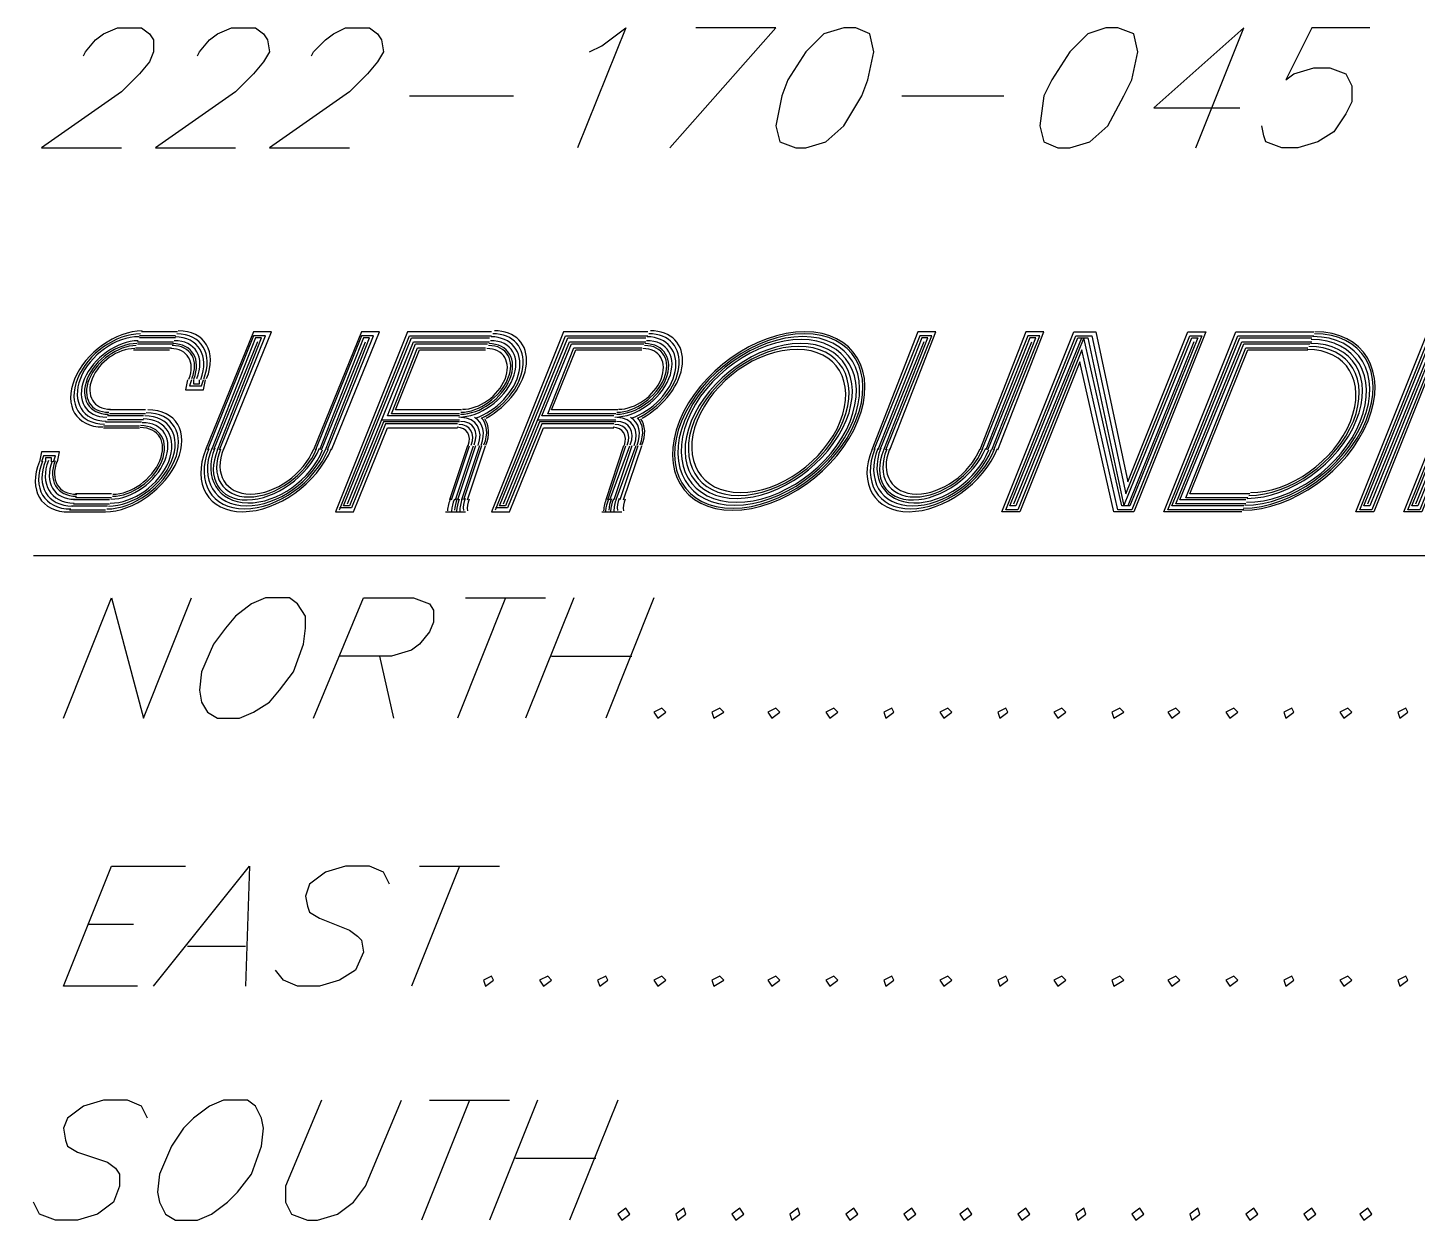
# Model space of a CAD drawing. Header units: feet. Extents: x 7 to 2308, y -319 to 1396.
# Drawn here: x 297.22 to 334.24, y 1329.16 to 1360.93 of the extents above; entities that cross this region are included whole.
import ezdxf

# ---------------------------------------------------------------- set-up
doc = ezdxf.new("R2010")
doc.units = ezdxf.units.FT
doc.header["$MEASUREMENT"] = 0
doc.layers.add('PDF_TBLKTXT', color=7, linetype='Continuous')

msp = doc.modelspace()

# ---------------------------------------------------------------- linework, layer by layer
at = {"layer": 'PDF_TBLKTXT', "lineweight": 30}
for points in [[(298.701, 1360.187), (298.754, 1360.294), (299.02, 1360.614), (299.234, 1360.774), (299.607, 1360.933), (300.247, 1360.933), (300.46, 1360.774), (300.566, 1360.614), (300.566, 1360.294), (300.46, 1360.027), (300.193, 1359.707), (299.714, 1359.228), (297.581, 1357.735), (299.714, 1357.735)], [(301.739, 1360.187), (301.793, 1360.294), (302.059, 1360.614), (302.272, 1360.774), (302.646, 1360.933), (303.285, 1360.933), (303.499, 1360.774), (303.605, 1360.614), (303.659, 1360.294), (303.499, 1360.027), (303.232, 1359.707), (302.752, 1359.228), (300.62, 1357.735), (302.752, 1357.735)], [(304.778, 1360.187), (304.831, 1360.294), (305.151, 1360.614), (305.364, 1360.774), (305.684, 1360.933), (306.324, 1360.933), (306.537, 1360.774), (306.644, 1360.614), (306.697, 1360.294), (306.537, 1360.027), (306.271, 1359.707), (305.791, 1359.228), (303.659, 1357.735), (305.791, 1357.735)], [(312.188, 1360.294), (312.508, 1360.454), (313.148, 1360.933), (311.868, 1357.735)], [(314.321, 1357.735), (317.146, 1360.933), (315.014, 1360.933)], [(328.341, 1357.735), (329.621, 1360.933), (327.222, 1358.801), (329.514, 1358.801)], [(332.979, 1360.933), (331.433, 1360.933), (330.74, 1359.547), (330.953, 1359.707), (331.487, 1359.867), (331.913, 1359.867), (332.34, 1359.707), (332.5, 1359.387), (332.5, 1358.961), (332.34, 1358.641), (332.02, 1358.161), (331.593, 1357.895), (331.06, 1357.735), (330.634, 1357.735), (330.207, 1357.895), (330.154, 1358.055), (330.101, 1358.321)], [(307.39, 1359.121), (310.162, 1359.121)], [(320.505, 1359.121), (323.223, 1359.121)], [(300.14, 1352.564), (301.1, 1352.564)], [(301.153, 1352.724), (300.193, 1352.724)], [(301.153, 1352.67), (300.193, 1352.67)], [(301.206, 1352.83), (300.247, 1352.83)], [(302.432, 1349.685), (303.712, 1352.83), (303.232, 1352.83), (301.953, 1349.685)], [(302.326, 1349.685), (303.552, 1352.724), (303.232, 1352.724), (302.006, 1349.685)], [(302.272, 1349.685), (303.445, 1352.67), (303.285, 1352.67), (302.112, 1349.685)], [(303.339, 1352.564), (302.166, 1349.685)], [(305.311, 1349.685), (306.591, 1352.83), (306.111, 1352.83), (304.831, 1349.685)], [(305.205, 1349.685), (306.431, 1352.724), (306.111, 1352.724), (304.885, 1349.685)], [(305.151, 1349.685), (306.324, 1352.67), (306.164, 1352.67), (304.991, 1349.685)], [(305.045, 1349.685), (306.217, 1352.564)], [(309.576, 1352.83), (307.337, 1352.83), (305.418, 1348.032), (305.898, 1348.032), (306.804, 1350.271), (308.67, 1350.271)], [(305.524, 1348.086), (307.39, 1352.724), (309.576, 1352.724)], [(308.723, 1350.431), (306.697, 1350.431), (305.791, 1348.192), (305.631, 1348.192), (307.444, 1352.67), (309.523, 1352.67)], [(305.738, 1348.246), (307.497, 1352.564), (309.523, 1352.564)], [(313.734, 1352.83), (311.495, 1352.83), (309.576, 1348.032), (310.056, 1348.032), (310.962, 1350.271), (312.828, 1350.271)], [(309.683, 1348.086), (311.548, 1352.724), (313.734, 1352.724)], [(312.881, 1350.431), (310.855, 1350.431), (309.949, 1348.192), (309.789, 1348.192), (311.602, 1352.67), (313.681, 1352.67)], [(309.896, 1348.246), (311.655, 1352.564), (313.681, 1352.564)], [(320.185, 1349.685), (321.411, 1352.83), (320.931, 1352.83), (319.705, 1349.685)], [(320.078, 1349.685), (321.304, 1352.724), (320.984, 1352.724), (319.758, 1349.685)], [(320.025, 1349.685), (321.198, 1352.67), (321.038, 1352.67), (319.865, 1349.685)], [(321.091, 1352.564), (319.918, 1349.685)], [(323.064, 1349.685), (324.29, 1352.83), (323.81, 1352.83), (322.584, 1349.685)], [(322.957, 1349.685), (324.183, 1352.724), (323.863, 1352.724), (322.637, 1349.685)], [(322.904, 1349.685), (324.076, 1352.67), (323.917, 1352.67), (322.744, 1349.685)], [(322.797, 1349.685), (323.97, 1352.564)], [(323.49, 1348.246), (325.303, 1352.67)], [(328.288, 1352.564), (326.529, 1348.192)], [(329.567, 1348.032), (327.488, 1348.032), (329.407, 1352.83), (331.487, 1352.83)], [(329.621, 1348.086), (327.595, 1348.086), (329.461, 1352.724), (331.487, 1352.724)], [(329.621, 1348.192), (327.702, 1348.192), (329.514, 1352.67), (331.433, 1352.67)], [(329.674, 1348.246), (327.808, 1348.246), (329.567, 1352.564), (331.433, 1352.564)], [(332.926, 1348.246), (334.685, 1352.564)], [(334.205, 1348.246), (336.018, 1352.67)], [(300.033, 1352.351), (300.993, 1352.351)], [(300.087, 1352.404), (301.046, 1352.404)], [(300.14, 1352.51), (301.1, 1352.51)], [(308.723, 1350.591), (306.804, 1350.591), (307.55, 1352.51), (309.469, 1352.51)], [(308.723, 1350.645), (306.91, 1350.645), (307.603, 1352.404), (309.416, 1352.404)], [(308.776, 1350.751), (307.017, 1350.751), (307.657, 1352.351), (309.416, 1352.351)], [(312.828, 1350.591), (310.909, 1350.591), (311.708, 1352.51), (313.628, 1352.51)], [(312.881, 1350.645), (311.069, 1350.645), (311.762, 1352.404), (313.574, 1352.404)], [(312.935, 1350.751), (311.175, 1350.751), (311.815, 1352.351), (313.574, 1352.351)], [(329.674, 1348.352), (327.915, 1348.352), (329.621, 1352.51), (331.38, 1352.51)], [(329.727, 1348.406), (328.075, 1348.406), (329.674, 1352.404), (331.327, 1352.404)], [(329.781, 1348.512), (328.181, 1348.512), (329.727, 1352.351), (331.327, 1352.351)], [(301.473, 1351.551), (301.419, 1351.284), (301.899, 1351.284), (301.953, 1351.551)], [(301.579, 1351.551), (301.526, 1351.391), (301.846, 1351.391), (301.899, 1351.551)], [(301.633, 1351.551), (301.633, 1351.444), (301.793, 1351.444), (301.793, 1351.551)], [(300.353, 1350.751), (299.394, 1350.751)], [(299.234, 1350.325), (300.193, 1350.325)], [(299.287, 1350.431), (300.247, 1350.431)], [(300.3, 1350.591), (299.34, 1350.591)], [(300.3, 1350.485), (299.34, 1350.485)], [(300.353, 1350.645), (299.394, 1350.645)], [(308.67, 1350.378), (306.751, 1350.378), (305.844, 1348.139), (305.524, 1348.139)], [(306.644, 1350.485), (308.67, 1350.485), (308.723, 1350.485)], [(312.828, 1350.378), (310.909, 1350.378), (310.002, 1348.139), (309.683, 1348.139)], [(310.802, 1350.485), (312.828, 1350.485), (312.881, 1350.485)], [(299.234, 1350.271), (300.193, 1350.271)], [(298.008, 1349.365), (298.061, 1349.632), (297.581, 1349.632), (297.528, 1349.365)], [(308.936, 1349.792), (308.456, 1348.352)], [(308.51, 1348.352), (308.99, 1349.792)], [(308.616, 1348.352), (309.096, 1349.792)], [(309.149, 1349.792), (308.67, 1348.352)], [(309.256, 1349.792), (308.776, 1348.352)], [(309.309, 1349.792), (308.83, 1348.352)], [(308.936, 1348.352), (309.416, 1349.792)], [(313.094, 1349.792), (312.615, 1348.352)], [(312.668, 1348.352), (313.148, 1349.792)], [(312.721, 1348.352), (313.254, 1349.792)], [(313.308, 1349.792), (312.828, 1348.352)], [(313.414, 1349.792), (312.881, 1348.352)], [(313.468, 1349.792), (312.988, 1348.352)], [(313.094, 1348.352), (313.574, 1349.792)], [(297.901, 1349.365), (297.954, 1349.525), (297.634, 1349.525), (297.581, 1349.365)], [(297.848, 1349.365), (297.848, 1349.472), (297.688, 1349.472), (297.688, 1349.365)], [(299.447, 1348.512), (298.487, 1348.512)], [(298.381, 1348.192), (299.34, 1348.192)], [(299.394, 1348.352), (298.434, 1348.352)], [(298.434, 1348.246), (299.394, 1348.246)], [(299.447, 1348.406), (298.487, 1348.406)], [(298.327, 1348.086), (299.287, 1348.086)], [(298.327, 1348.032), (299.287, 1348.032)], [(308.35, 1348.032), (308.883, 1348.032)], [(312.508, 1348.032), (313.041, 1348.032)], [(380.959, 1346.86), (297.368, 1346.86)], [(298.168, 1342.541), (299.447, 1345.74), (300.3, 1342.541), (301.579, 1345.74)], [(304.831, 1342.541), (306.164, 1345.74), (307.497, 1345.74), (307.923, 1345.58), (308.03, 1345.42), (308.03, 1345.1), (307.923, 1344.834), (307.657, 1344.514), (307.444, 1344.354), (306.91, 1344.194), (305.524, 1344.194)], [(309.949, 1345.74), (308.67, 1342.541)], [(308.883, 1345.74), (311.015, 1345.74)], [(311.762, 1345.74), (310.482, 1342.541)], [(313.894, 1345.74), (312.615, 1342.541)], [(306.591, 1344.194), (306.964, 1342.541)], [(311.175, 1344.194), (313.308, 1344.194)], [(300.14, 1335.398), (298.168, 1335.398), (299.447, 1338.596), (301.419, 1338.596)], [(300.566, 1335.398), (303.125, 1338.596), (303.019, 1335.398)], [(306.857, 1338.117), (306.697, 1338.436), (306.324, 1338.596), (305.684, 1338.596), (305.151, 1338.436), (304.725, 1338.117), (304.618, 1337.797), (304.671, 1337.53), (304.725, 1337.37), (304.991, 1337.21), (305.791, 1336.89), (306.004, 1336.731), (306.111, 1336.624), (306.164, 1336.304), (305.951, 1335.824), (305.524, 1335.558), (304.991, 1335.398), (304.405, 1335.398), (304.032, 1335.558), (303.818, 1335.824)], [(308.723, 1338.596), (307.444, 1335.398)], [(307.657, 1338.596), (309.789, 1338.596)], [(298.807, 1337.05), (300.033, 1337.05)], [(301.473, 1336.464), (303.019, 1336.464)], [(300.407, 1331.879), (300.247, 1332.199), (299.873, 1332.359), (299.234, 1332.359), (298.701, 1332.199), (298.274, 1331.879), (298.168, 1331.613), (298.221, 1331.293), (298.274, 1331.133), (298.541, 1330.973), (299.34, 1330.706), (299.554, 1330.546), (299.66, 1330.387), (299.66, 1330.067), (299.5, 1329.64), (299.074, 1329.32), (298.541, 1329.16), (297.954, 1329.16), (297.528, 1329.32), (297.368, 1329.64)], [(305.045, 1332.359), (304.085, 1330.067), (304.085, 1329.64), (304.245, 1329.32), (304.671, 1329.16), (304.938, 1329.16), (305.471, 1329.32), (305.898, 1329.64), (306.217, 1330.067), (307.177, 1332.359)], [(308.99, 1332.359), (307.71, 1329.16)], [(307.923, 1332.359), (310.056, 1332.359)], [(310.802, 1332.359), (309.523, 1329.16)], [(312.935, 1332.359), (311.655, 1329.16)], [(310.216, 1330.813), (312.348, 1330.813)]]:
    msp.add_lwpolyline(points, dxfattribs=at)
for points in [[(318.959, 1360.933), (318.426, 1360.774), (317.946, 1360.294), (317.466, 1359.547), (317.306, 1359.121), (317.146, 1358.321), (317.253, 1357.895), (317.679, 1357.735), (317.946, 1357.735), (318.479, 1357.895), (318.959, 1358.321), (319.438, 1359.121), (319.598, 1359.547), (319.758, 1360.294), (319.652, 1360.774), (319.278, 1360.933)], [(325.942, 1360.933), (325.463, 1360.774), (324.983, 1360.294), (324.503, 1359.547), (324.29, 1359.121), (324.183, 1358.321), (324.29, 1357.895), (324.663, 1357.735), (324.983, 1357.735), (325.516, 1357.895), (325.996, 1358.321), (326.422, 1359.121), (326.635, 1359.547), (326.795, 1360.294), (326.689, 1360.774), (326.262, 1360.933)], [(323.17, 1348.032), (325.089, 1352.83), (325.676, 1352.83), (326.529, 1348.832), (328.128, 1352.83), (328.608, 1352.83), (326.689, 1348.032), (326.156, 1348.032), (325.249, 1352.031), (323.65, 1348.032)], [(323.277, 1348.086), (325.143, 1352.724), (325.569, 1352.724), (326.475, 1348.512), (328.181, 1352.724), (328.501, 1352.724), (326.635, 1348.086), (326.262, 1348.086), (325.303, 1352.351), (323.597, 1348.086)], [(323.383, 1348.192), (325.196, 1352.67), (325.463, 1352.67), (326.422, 1348.192), (328.235, 1352.67), (328.395, 1352.67), (326.582, 1348.192), (326.369, 1348.192), (325.356, 1352.67), (323.543, 1348.192)], [(332.606, 1348.032), (334.525, 1352.83), (335.005, 1352.83), (333.086, 1348.032)], [(332.713, 1348.086), (334.579, 1352.724), (334.898, 1352.724), (333.033, 1348.086)], [(332.819, 1348.192), (334.632, 1352.67), (334.792, 1352.67), (332.979, 1348.192)], [(333.886, 1348.032), (335.805, 1352.83), (336.391, 1352.83), (337.244, 1348.832), (338.843, 1352.83), (339.323, 1352.83), (337.404, 1348.032), (336.871, 1348.032), (335.965, 1352.031), (334.365, 1348.032)], [(333.992, 1348.086), (335.858, 1352.724), (336.285, 1352.724), (337.191, 1348.512), (338.897, 1352.724), (339.217, 1352.724), (337.351, 1348.086), (336.978, 1348.086), (336.018, 1352.351), (334.312, 1348.086)], [(334.099, 1348.192), (335.911, 1352.67), (336.178, 1352.67), (337.138, 1348.192), (338.95, 1352.67), (339.11, 1352.67), (337.297, 1348.192), (337.084, 1348.192), (336.071, 1352.67), (334.259, 1348.192)], [(303.552, 1345.74), (303.179, 1345.58), (302.752, 1345.26), (302.486, 1344.94), (302.166, 1344.514), (301.846, 1343.768), (301.793, 1343.288), (301.846, 1342.968), (302.006, 1342.701), (302.272, 1342.541), (302.859, 1342.541), (303.232, 1342.701), (303.659, 1342.968), (303.925, 1343.288), (304.298, 1343.768), (304.565, 1344.514), (304.618, 1344.94), (304.618, 1345.26), (304.405, 1345.58), (304.192, 1345.74)], [(314.107, 1342.808), (313.894, 1342.701), (314.001, 1342.541), (314.214, 1342.701)], [(315.653, 1342.808), (315.44, 1342.701), (315.493, 1342.541), (315.76, 1342.701)], [(317.146, 1342.808), (316.933, 1342.701), (317.039, 1342.541), (317.253, 1342.701)], [(318.692, 1342.808), (318.479, 1342.701), (318.585, 1342.541), (318.799, 1342.701)], [(320.238, 1342.808), (320.025, 1342.701), (320.078, 1342.541), (320.291, 1342.701)], [(321.731, 1342.808), (321.518, 1342.701), (321.624, 1342.541), (321.837, 1342.701)], [(323.277, 1342.808), (323.064, 1342.701), (323.117, 1342.541), (323.33, 1342.701)], [(324.769, 1342.808), (324.556, 1342.701), (324.663, 1342.541), (324.876, 1342.701)], [(326.315, 1342.808), (326.102, 1342.701), (326.156, 1342.541), (326.422, 1342.701)], [(327.808, 1342.808), (327.595, 1342.701), (327.702, 1342.541), (327.915, 1342.701)], [(329.354, 1342.808), (329.141, 1342.701), (329.248, 1342.541), (329.461, 1342.701)], [(330.9, 1342.808), (330.687, 1342.701), (330.74, 1342.541), (330.953, 1342.701)], [(332.393, 1342.808), (332.18, 1342.701), (332.286, 1342.541), (332.5, 1342.701)], [(333.939, 1342.808), (333.726, 1342.701), (333.779, 1342.541), (333.992, 1342.701)], [(309.576, 1335.664), (309.363, 1335.558), (309.416, 1335.398), (309.629, 1335.558)], [(311.069, 1335.664), (310.855, 1335.558), (310.962, 1335.398), (311.175, 1335.558)], [(312.615, 1335.664), (312.401, 1335.558), (312.455, 1335.398), (312.668, 1335.558)], [(314.107, 1335.664), (313.894, 1335.558), (314.001, 1335.398), (314.214, 1335.558)], [(315.653, 1335.664), (315.44, 1335.558), (315.493, 1335.398), (315.76, 1335.558)], [(317.146, 1335.664), (316.933, 1335.558), (317.039, 1335.398), (317.253, 1335.558)], [(318.692, 1335.664), (318.479, 1335.558), (318.585, 1335.398), (318.799, 1335.558)], [(320.238, 1335.664), (320.025, 1335.558), (320.078, 1335.398), (320.291, 1335.558)], [(321.731, 1335.664), (321.518, 1335.558), (321.624, 1335.398), (321.837, 1335.558)], [(323.277, 1335.664), (323.064, 1335.558), (323.117, 1335.398), (323.33, 1335.558)], [(324.769, 1335.664), (324.556, 1335.558), (324.663, 1335.398), (324.876, 1335.558)], [(326.315, 1335.664), (326.102, 1335.558), (326.156, 1335.398), (326.422, 1335.558)], [(327.808, 1335.664), (327.595, 1335.558), (327.702, 1335.398), (327.915, 1335.558)], [(329.354, 1335.664), (329.141, 1335.558), (329.248, 1335.398), (329.461, 1335.558)], [(330.9, 1335.664), (330.687, 1335.558), (330.74, 1335.398), (330.953, 1335.558)], [(332.393, 1335.664), (332.18, 1335.558), (332.286, 1335.398), (332.5, 1335.558)], [(333.939, 1335.664), (333.726, 1335.558), (333.779, 1335.398), (333.992, 1335.558)], [(302.432, 1332.359), (302.059, 1332.199), (301.633, 1331.879), (301.366, 1331.613), (301.046, 1331.133), (300.726, 1330.387), (300.673, 1329.907), (300.726, 1329.64), (300.886, 1329.32), (301.153, 1329.16), (301.739, 1329.16), (302.112, 1329.32), (302.539, 1329.64), (302.806, 1329.907), (303.179, 1330.387), (303.445, 1331.133), (303.499, 1331.613), (303.445, 1331.879), (303.285, 1332.199), (303.072, 1332.359)], [(313.148, 1329.48), (312.935, 1329.32), (313.041, 1329.16), (313.254, 1329.32)], [(314.694, 1329.48), (314.481, 1329.32), (314.534, 1329.16), (314.747, 1329.32)], [(316.186, 1329.48), (315.973, 1329.32), (316.08, 1329.16), (316.293, 1329.32)], [(317.732, 1329.48), (317.519, 1329.32), (317.573, 1329.16), (317.786, 1329.32)], [(319.225, 1329.48), (319.012, 1329.32), (319.119, 1329.16), (319.332, 1329.32)], [(320.771, 1329.48), (320.558, 1329.32), (320.665, 1329.16), (320.878, 1329.32)], [(322.264, 1329.48), (322.051, 1329.32), (322.157, 1329.16), (322.37, 1329.32)], [(323.81, 1329.48), (323.597, 1329.32), (323.703, 1329.16), (323.917, 1329.32)], [(325.356, 1329.48), (325.143, 1329.32), (325.196, 1329.16), (325.409, 1329.32)], [(326.849, 1329.48), (326.635, 1329.32), (326.742, 1329.16), (326.955, 1329.32)], [(328.395, 1329.48), (328.181, 1329.32), (328.235, 1329.16), (328.448, 1329.32)], [(329.887, 1329.48), (329.674, 1329.32), (329.781, 1329.16), (329.994, 1329.32)], [(331.433, 1329.48), (331.22, 1329.32), (331.327, 1329.16), (331.54, 1329.32)], [(332.926, 1329.48), (332.713, 1329.32), (332.819, 1329.16), (333.033, 1329.32)]]:
    msp.add_lwpolyline(points, close=True, dxfattribs=at)
for centre, radius, start, end in [((309.576, 1347.953), 1.182, 158.1591, 174.6353), ((309.576, 1347.953), 1.077, 157.116, 174.4491), ((309.563, 1348.011), 0.975, 157.6, 176.1747), ((313.734, 1347.953), 1.182, 158.1591, 174.6353), ((313.681, 1347.953), 1.077, 157.116, 174.4491), ((313.668, 1348.011), 0.975, 157.6, 176.1747)]:
    msp.add_arc(centre, radius, start, end, dxfattribs=at)
for points in [[(300.265, 1352.858), (299.558, 1352.853), (298.75, 1352.277), (298.46, 1351.57)], [(300.223, 1352.779), (299.559, 1352.781), (298.805, 1352.244), (298.538, 1351.58)], [(300.18, 1352.701), (299.56, 1352.709), (298.86, 1352.212), (298.617, 1351.591)], [(300.159, 1352.596), (299.597, 1352.592), (298.953, 1352.133), (298.721, 1351.57)], [(301.719, 1351.585), (301.95, 1352.148), (301.682, 1352.6), (301.119, 1352.596)], [(301.823, 1351.564), (302.066, 1352.184), (301.761, 1352.693), (301.14, 1352.701)], [(301.902, 1351.575), (302.168, 1352.238), (301.846, 1352.778), (301.183, 1352.779)], [(301.98, 1351.585), (302.27, 1352.292), (301.932, 1352.862), (301.225, 1352.858)], [(310.142, 1351.585), (310.373, 1352.148), (310.105, 1352.6), (309.542, 1352.596)], [(310.31, 1351.778), (310.414, 1352.307), (310.101, 1352.694), (309.563, 1352.701)], [(310.409, 1351.886), (310.479, 1352.411), (310.15, 1352.778), (309.606, 1352.779)], [(310.502, 1351.97), (310.552, 1352.502), (310.207, 1352.861), (309.648, 1352.858)], [(314.3, 1351.585), (314.532, 1352.148), (314.263, 1352.6), (313.7, 1352.596)], [(314.468, 1351.778), (314.572, 1352.307), (314.259, 1352.694), (313.721, 1352.701)], [(314.567, 1351.886), (314.637, 1352.411), (314.308, 1352.778), (313.764, 1352.779)], [(314.66, 1351.97), (314.711, 1352.502), (314.365, 1352.861), (313.806, 1352.858)], [(317.92, 1352.836), (316.607, 1352.836), (315.112, 1351.772), (314.582, 1350.459)], [(317.909, 1352.783), (316.625, 1352.778), (315.159, 1351.732), (314.634, 1350.448)], [(317.867, 1352.705), (316.626, 1352.705), (315.214, 1351.7), (314.713, 1350.459)], [(317.824, 1352.627), (316.627, 1352.633), (315.269, 1351.667), (314.791, 1350.47)], [(319.128, 1350.446), (319.606, 1351.644), (319.022, 1352.62), (317.824, 1352.627)], [(319.206, 1350.457), (319.707, 1351.698), (319.108, 1352.704), (317.867, 1352.705)], [(319.285, 1350.468), (319.809, 1351.752), (319.193, 1352.789), (317.909, 1352.783)], [(319.337, 1350.457), (319.867, 1351.77), (319.233, 1352.835), (317.92, 1352.836)], [(332.722, 1350.446), (333.2, 1351.644), (332.616, 1352.62), (331.418, 1352.627)], [(332.801, 1350.457), (333.302, 1351.698), (332.702, 1352.704), (331.461, 1352.705)], [(332.879, 1350.468), (333.404, 1351.752), (332.788, 1352.789), (331.503, 1352.783)], [(332.931, 1350.457), (333.462, 1351.77), (332.827, 1352.835), (331.514, 1352.836)], [(300.117, 1352.518), (299.597, 1352.52), (299.008, 1352.1), (298.8, 1351.581)], [(300.106, 1352.466), (299.616, 1352.462), (299.054, 1352.061), (298.852, 1351.57)], [(300.064, 1352.387), (299.616, 1352.389), (299.109, 1352.029), (298.93, 1351.581)], [(301.51, 1351.574), (301.688, 1352.021), (301.471, 1352.385), (301.023, 1352.387)], [(301.588, 1351.585), (301.79, 1352.075), (301.557, 1352.47), (301.066, 1352.466)], [(301.64, 1351.574), (301.848, 1352.093), (301.596, 1352.516), (301.076, 1352.518)], [(309.933, 1351.574), (310.111, 1352.021), (309.894, 1352.385), (309.446, 1352.387)], [(310.011, 1351.585), (310.213, 1352.075), (309.98, 1352.47), (309.489, 1352.466)], [(310.063, 1351.574), (310.271, 1352.093), (310.019, 1352.516), (309.499, 1352.518)], [(314.091, 1351.574), (314.27, 1352.021), (314.052, 1352.385), (313.605, 1352.387)], [(314.169, 1351.585), (314.372, 1352.075), (314.138, 1352.47), (313.647, 1352.466)], [(314.222, 1351.574), (314.43, 1352.093), (314.177, 1352.516), (313.658, 1352.518)], [(317.803, 1352.522), (316.663, 1352.517), (315.361, 1351.589), (314.895, 1350.449)], [(317.761, 1352.444), (316.664, 1352.444), (315.416, 1351.556), (314.974, 1350.459)], [(317.718, 1352.365), (316.665, 1352.372), (315.471, 1351.524), (315.052, 1350.47)], [(318.867, 1350.446), (319.286, 1351.499), (318.771, 1352.358), (317.718, 1352.365)], [(318.945, 1350.457), (319.388, 1351.553), (318.857, 1352.443), (317.761, 1352.444)], [(319.024, 1350.467), (319.489, 1351.607), (318.943, 1352.527), (317.803, 1352.522)], [(332.461, 1350.446), (332.88, 1351.499), (332.366, 1352.358), (331.312, 1352.365)], [(332.539, 1350.456), (332.982, 1351.553), (332.451, 1352.443), (331.355, 1352.444)], [(332.618, 1350.467), (333.084, 1351.607), (332.537, 1352.527), (331.397, 1352.522)], [(309.306, 1350.535), (309.886, 1350.806), (310.338, 1351.36), (310.409, 1351.886)], [(309.427, 1350.533), (310.016, 1350.857), (310.451, 1351.438), (310.502, 1351.97)], [(313.464, 1350.535), (314.044, 1350.806), (314.497, 1351.36), (314.567, 1351.886)], [(313.585, 1350.533), (314.174, 1350.857), (314.609, 1351.438), (314.66, 1351.97)], [(298.46, 1351.57), (298.17, 1350.863), (298.508, 1350.293), (299.215, 1350.297)], [(298.538, 1351.58), (298.272, 1350.917), (298.594, 1350.377), (299.257, 1350.376)], [(298.617, 1351.591), (298.374, 1350.971), (298.679, 1350.462), (299.3, 1350.454)], [(298.721, 1351.57), (298.49, 1351.007), (298.758, 1350.555), (299.321, 1350.559)], [(298.8, 1351.581), (298.592, 1351.062), (298.844, 1350.639), (299.364, 1350.637)], [(298.852, 1351.57), (298.65, 1351.08), (298.883, 1350.685), (299.374, 1350.689)], [(298.93, 1351.581), (298.752, 1351.134), (298.969, 1350.77), (299.417, 1350.768)], [(308.704, 1350.559), (309.266, 1350.563), (309.91, 1351.022), (310.142, 1351.585)], [(308.746, 1350.637), (309.266, 1350.635), (309.855, 1351.055), (310.063, 1351.574)], [(308.757, 1350.689), (309.247, 1350.693), (309.809, 1351.094), (310.011, 1351.585)], [(308.799, 1350.768), (309.247, 1350.766), (309.754, 1351.126), (309.933, 1351.574)], [(309.135, 1350.531), (309.713, 1350.726), (310.205, 1351.249), (310.31, 1351.778)], [(312.862, 1350.559), (313.425, 1350.563), (314.069, 1351.022), (314.3, 1351.585)], [(312.904, 1350.637), (313.424, 1350.635), (314.014, 1351.055), (314.222, 1351.574)], [(312.915, 1350.689), (313.406, 1350.693), (313.967, 1351.094), (314.169, 1351.585)], [(312.957, 1350.768), (313.405, 1350.766), (313.912, 1351.126), (314.091, 1351.574)], [(313.294, 1350.531), (313.871, 1350.726), (314.364, 1351.249), (314.468, 1351.778)], [(301.205, 1349.41), (301.519, 1350.161), (301.165, 1350.761), (300.415, 1350.75)], [(300.787, 1349.388), (300.995, 1349.908), (300.743, 1350.33), (300.223, 1350.332)], [(300.866, 1349.399), (301.097, 1349.962), (300.829, 1350.415), (300.266, 1350.411)], [(300.97, 1349.378), (301.213, 1349.998), (300.908, 1350.508), (300.287, 1350.515)], [(301.049, 1349.389), (301.315, 1350.053), (300.993, 1350.592), (300.33, 1350.594)], [(301.127, 1349.4), (301.417, 1350.107), (301.079, 1350.676), (300.372, 1350.672)], [(309.032, 1349.814), (309.152, 1350.117), (309.004, 1350.365), (308.701, 1350.367)], [(309.11, 1349.825), (309.254, 1350.171), (309.089, 1350.449), (308.743, 1350.445)], [(309.215, 1349.804), (309.37, 1350.208), (309.168, 1350.542), (308.764, 1350.55)], [(309.293, 1349.814), (309.419, 1350.129), (309.351, 1350.416), (309.119, 1350.551)], [(309.371, 1349.825), (309.489, 1350.11), (309.463, 1350.376), (309.301, 1350.541)], [(309.424, 1349.815), (309.53, 1350.081), (309.519, 1350.336), (309.392, 1350.515)], [(313.19, 1349.814), (313.31, 1350.117), (313.162, 1350.365), (312.859, 1350.367)], [(313.268, 1349.825), (313.412, 1350.171), (313.248, 1350.449), (312.901, 1350.445)], [(313.373, 1349.804), (313.528, 1350.208), (313.326, 1350.542), (312.922, 1350.55)], [(313.451, 1349.814), (313.577, 1350.129), (313.509, 1350.416), (313.277, 1350.551)], [(313.53, 1349.825), (313.647, 1350.11), (313.621, 1350.376), (313.46, 1350.541)], [(313.582, 1349.815), (313.689, 1350.081), (313.677, 1350.336), (313.551, 1350.515)], [(314.582, 1350.459), (314.052, 1349.146), (314.686, 1348.081), (315.999, 1348.08)], [(314.634, 1350.448), (314.11, 1349.164), (314.726, 1348.127), (316.01, 1348.133)], [(314.713, 1350.459), (314.212, 1349.218), (314.811, 1348.212), (316.052, 1348.211)], [(314.791, 1350.47), (314.313, 1349.272), (314.897, 1348.296), (316.095, 1348.289)], [(314.895, 1350.449), (314.43, 1349.309), (314.976, 1348.389), (316.116, 1348.394)], [(314.974, 1350.459), (314.531, 1349.363), (315.062, 1348.473), (316.158, 1348.472)], [(315.052, 1350.47), (314.633, 1349.417), (315.147, 1348.557), (316.201, 1348.551)], [(315.999, 1348.08), (317.312, 1348.08), (318.807, 1349.144), (319.337, 1350.457)], [(316.01, 1348.133), (317.294, 1348.138), (318.76, 1349.184), (319.285, 1350.468)], [(316.052, 1348.211), (317.293, 1348.211), (318.705, 1349.216), (319.206, 1350.457)], [(316.095, 1348.289), (317.292, 1348.283), (318.65, 1349.249), (319.128, 1350.446)], [(316.116, 1348.394), (317.256, 1348.399), (318.558, 1349.327), (319.024, 1350.467)], [(316.158, 1348.472), (317.255, 1348.472), (318.503, 1349.36), (318.945, 1350.457)], [(316.201, 1348.551), (317.254, 1348.544), (318.448, 1349.392), (318.867, 1350.446)], [(329.593, 1348.08), (330.906, 1348.08), (332.401, 1349.144), (332.931, 1350.457)], [(329.604, 1348.133), (330.888, 1348.138), (332.354, 1349.184), (332.879, 1350.468)], [(329.646, 1348.211), (330.887, 1348.211), (332.3, 1349.216), (332.801, 1350.457)], [(329.689, 1348.289), (330.887, 1348.283), (332.245, 1349.249), (332.722, 1350.446)], [(329.71, 1348.394), (330.85, 1348.399), (332.152, 1349.327), (332.618, 1350.467)], [(329.753, 1348.472), (330.849, 1348.472), (332.097, 1349.36), (332.539, 1350.456)], [(329.795, 1348.551), (330.848, 1348.544), (332.042, 1349.392), (332.461, 1350.446)], [(300.735, 1349.399), (300.937, 1349.889), (300.704, 1350.284), (300.213, 1350.28)], [(308.953, 1349.803), (309.05, 1350.063), (308.918, 1350.28), (308.658, 1350.289)], [(313.112, 1349.803), (313.208, 1350.063), (313.076, 1350.28), (312.816, 1350.289)], [(301.96, 1349.703), (301.582, 1348.78), (302.024, 1348.035), (302.947, 1348.04)], [(302.038, 1349.714), (301.684, 1348.834), (302.11, 1348.119), (302.99, 1348.118)], [(302.116, 1349.725), (301.785, 1348.888), (302.195, 1348.203), (303.032, 1348.196)], [(302.195, 1349.735), (301.887, 1348.942), (302.281, 1348.288), (303.075, 1348.275)], [(302.273, 1349.693), (301.96, 1348.943), (302.314, 1348.343), (303.064, 1348.353)], [(302.352, 1349.704), (302.062, 1348.997), (302.4, 1348.427), (303.107, 1348.431)], [(302.43, 1349.715), (302.163, 1349.051), (302.485, 1348.511), (303.149, 1348.51)], [(302.947, 1348.04), (303.871, 1348.044), (304.926, 1348.797), (305.304, 1349.72)], [(302.99, 1348.118), (303.87, 1348.117), (304.871, 1348.829), (305.226, 1349.709)], [(303.032, 1348.196), (303.869, 1348.189), (304.816, 1348.862), (305.147, 1349.699)], [(303.064, 1348.353), (303.814, 1348.363), (304.677, 1348.98), (304.99, 1349.73)], [(303.075, 1348.275), (303.869, 1348.261), (304.761, 1348.894), (305.069, 1349.688)], [(303.107, 1348.431), (303.814, 1348.436), (304.622, 1349.012), (304.912, 1349.719)], [(303.149, 1348.51), (303.813, 1348.508), (304.567, 1349.045), (304.834, 1349.709)], [(319.712, 1349.703), (319.334, 1348.78), (319.776, 1348.035), (320.7, 1348.04)], [(319.791, 1349.714), (319.436, 1348.834), (319.862, 1348.119), (320.742, 1348.118)], [(319.869, 1349.725), (319.538, 1348.888), (319.948, 1348.203), (320.785, 1348.196)], [(319.947, 1349.735), (319.64, 1348.942), (320.034, 1348.288), (320.827, 1348.275)], [(320.026, 1349.693), (319.712, 1348.943), (320.066, 1348.343), (320.816, 1348.353)], [(320.104, 1349.704), (319.814, 1348.997), (320.152, 1348.427), (320.859, 1348.431)], [(320.182, 1349.715), (319.916, 1349.051), (320.238, 1348.511), (320.901, 1348.51)], [(320.7, 1348.04), (321.623, 1348.044), (322.678, 1348.797), (323.056, 1349.72)], [(320.742, 1348.118), (321.622, 1348.117), (322.623, 1348.829), (322.978, 1349.709)], [(320.785, 1348.196), (321.622, 1348.189), (322.569, 1348.862), (322.9, 1349.699)], [(320.816, 1348.353), (321.567, 1348.363), (322.429, 1348.98), (322.743, 1349.73)], [(320.827, 1348.275), (321.621, 1348.261), (322.514, 1348.894), (322.821, 1349.688)], [(320.859, 1348.431), (321.566, 1348.436), (322.374, 1349.012), (322.664, 1349.719)], [(320.901, 1348.51), (321.565, 1348.508), (322.319, 1349.045), (322.586, 1349.709)], [(297.529, 1349.373), (297.215, 1348.623), (297.569, 1348.023), (298.319, 1348.033)], [(297.607, 1349.384), (297.317, 1348.677), (297.655, 1348.107), (298.362, 1348.112)], [(297.685, 1349.395), (297.419, 1348.731), (297.741, 1348.192), (298.404, 1348.19)], [(297.764, 1349.406), (297.521, 1348.785), (297.826, 1348.276), (298.447, 1348.268)], [(297.868, 1349.384), (297.637, 1348.822), (297.905, 1348.369), (298.468, 1348.373)], [(297.947, 1349.395), (297.739, 1348.876), (297.991, 1348.453), (298.511, 1348.451)], [(297.999, 1349.385), (297.797, 1348.894), (298.03, 1348.5), (298.521, 1348.503)], [(299.279, 1348.033), (300.029, 1348.043), (300.892, 1348.66), (301.205, 1349.41)], [(299.322, 1348.112), (300.029, 1348.116), (300.837, 1348.693), (301.127, 1349.4)], [(299.364, 1348.19), (300.028, 1348.188), (300.782, 1348.725), (301.049, 1349.389)], [(299.407, 1348.268), (300.027, 1348.261), (300.727, 1348.757), (300.97, 1349.378)], [(299.428, 1348.373), (299.99, 1348.377), (300.634, 1348.836), (300.866, 1349.399)], [(299.47, 1348.451), (299.99, 1348.449), (300.579, 1348.869), (300.787, 1349.388)], [(299.481, 1348.503), (299.971, 1348.507), (300.533, 1348.908), (300.735, 1349.399)], [(308.714, 1348.372), (308.669, 1348.263), (308.645, 1348.155), (308.642, 1348.054)], [(308.793, 1348.383), (308.747, 1348.269), (308.726, 1348.157), (308.731, 1348.053)], [(308.871, 1348.393), (308.828, 1348.282), (308.811, 1348.172), (308.822, 1348.071)], [(308.976, 1348.372), (308.93, 1348.262), (308.914, 1348.154), (308.93, 1348.06)], [(312.819, 1348.372), (312.774, 1348.263), (312.75, 1348.155), (312.747, 1348.054)], [(312.898, 1348.383), (312.852, 1348.269), (312.831, 1348.157), (312.836, 1348.053)], [(312.976, 1348.393), (312.933, 1348.282), (312.916, 1348.172), (312.927, 1348.071)], [(313.134, 1348.372), (313.088, 1348.262), (313.072, 1348.154), (313.088, 1348.06)]]:
    msp.add_open_spline(points, degree=3, dxfattribs=at)

doc.saveas('drawing.dxf')
